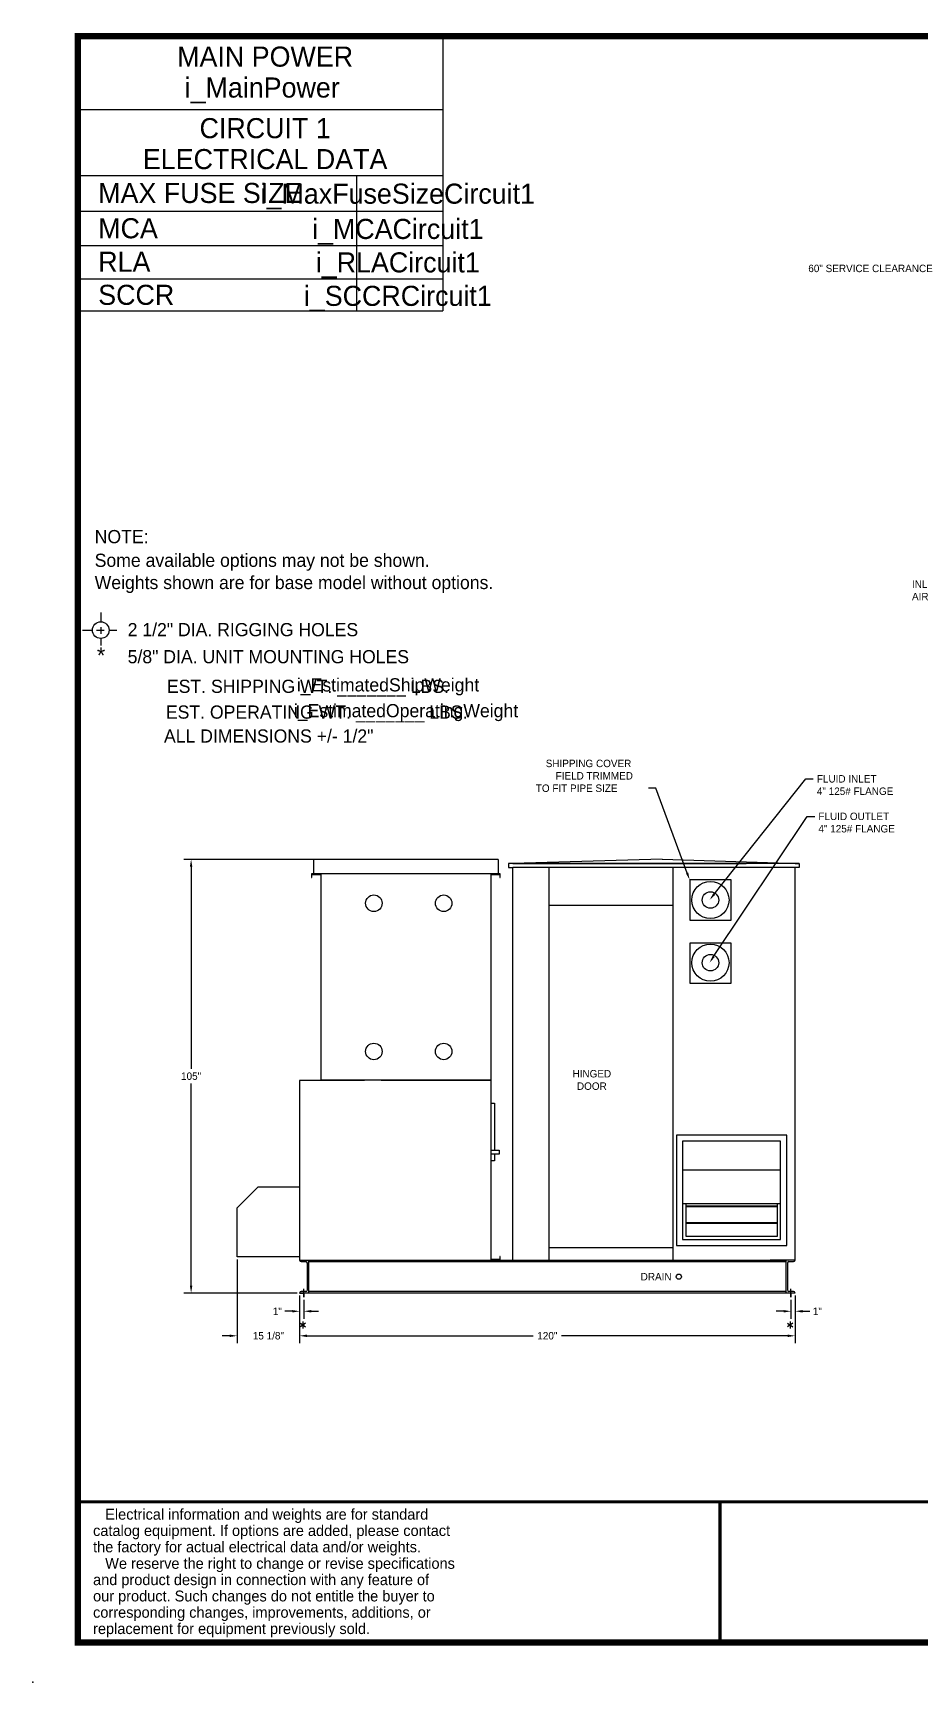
# Model space of a CAD drawing. Header units: inches. Extents: x -268 to 373, y -127 to 277.
# Drawn here: x -267.5 to -52.9, y -127.2 to 272 of the extents above; entities that cross this region are included whole.
import ezdxf
from ezdxf.enums import TextEntityAlignment as Align

# ---------------------------------------------------------------- set-up
doc = ezdxf.new("R2010")
doc.units = ezdxf.units.IN
doc.header["$MEASUREMENT"] = 0
doc.layers.get('0').update_dxf_attribs({"color": 10})
doc.layers.get('Defpoints').update_dxf_attribs({"color": 10})
doc.layers.add('C1E', color=1, linetype='Continuous')
doc.styles.add('ROMANS', font='romans.shx', dxfattribs={"height": 0.125})
doc.dimstyles.get("Standard").update_dxf_attribs({"dimscale": 10, "dimtxt": 0.18, "dimasz": 0.18, "dimexe": 0.18, "dimexo": 0.0625, "dimgap": 0.09, "dimtad": 0, "dimtih": 1, "dimtoh": 1, "dimdec": 4, "dimzin": 0, "dimdsep": 46, "dimlunit": 5, "dimtxsty": 'Standard', "dimcen": -0.2, "dimadec": 0, "dimazin": 0, "dimtfac": 1, "dimtdec": 4, "dimtofl": 0, "dimtmove": 0, "dimatfit": 3, "dimfxl": 1, "dimfrac": 2, "dimtolj": 1, "dimtzin": 0, "dimarcsym": 0})

# ---------------------------------------------------------------- blocks, each defined once
blk = doc.blocks.new('*D17')
at = {"color": 0, "lineweight": -2, "ltscale": 5}
for p, q in [((-177.85, 71.92), (-231.04, 71.92)), ((-229.24, 70.12), (-229.24, 21.23)), ((-229.24, -31.26), (-229.24, 17.63)), ((-203.58, -33.06), (-231.04, -33.06))]:
    blk.add_line(p, q, dxfattribs=at)
at = {"color": 0, "ltscale": 5}
for points in [[(-229.54, 70.12), (-228.94, 70.12), (-229.24, 71.92)], [(-229.54, -31.26), (-228.94, -31.26), (-229.24, -33.06)]]:
    blk.add_solid(points, dxfattribs=at)
at = {"layer": 'Defpoints', "color": 0, "ltscale": 5}
for p in [(-229.24, 71.92), (-177.22, 71.92), (-202.96, -33.06)]:
    blk.add_point(p, dxfattribs=at)
at = {"color": 0, "ltscale": 5, "insert": (-229.24, 19.43), "char_height": 1.8, "attachment_point": 5}
blk.add_mtext('\\A1;105"', dxfattribs=at)

msp = doc.modelspace()

# ---------------------------------------------------------------- linework, layer by layer
at = {"lineweight": 30}
for p, q in [((-251.12875, 131.69479), (-251.12875, 129.57676)), ((-251.12875, 128.08939), (-251.12875, 126.48761)), ((-255.51695, 127.40292), (-253.36895, 127.40292)), ((-252.12969, 127.40292), (-250.31846, 127.40292)), ((-251.12875, 125.34348), (-251.12875, 123.67316)), ((-249.0792, 127.40292), (-247.24406, 127.40292)), ((-101.15055, -117.62395), (-101.15055, -83.60395))]:
    msp.add_line(p, q, dxfattribs=at)
at = {"color": 1, "linetype": 'Continuous'}
for p, q in [((-154.84871, 71.91958), (-199.59871, 71.91958)), ((-199.59871, 71.91958), (-199.59871, 68.41958)), ((-154.84871, 71.91958), (-154.84871, 68.41958)), ((-200.09871, 68.41958), (-200.09871, 67.53958)), ((-197.84871, 68.41958), (-200.09871, 68.41958)), ((-199.97371, 68.29458), (-197.84871, 68.29458)), ((-199.97371, 67.53958), (-199.97371, 68.29458)), ((-197.84871, 68.41958), (-197.84871, 68.40358)), ((-156.59871, 68.41958), (-197.84871, 68.41958)), ((-197.84871, 68.40358), (-197.84871, 18.43558)), ((-156.59871, 68.40358), (-197.84871, 68.40358)), ((-154.34871, 68.41958), (-156.59871, 68.41958)), ((-156.59871, 68.41958), (-156.59871, 68.40358)), ((-156.59871, 18.43558), (-156.59871, 68.40358)), ((-156.59871, 68.29458), (-154.47371, 68.29458)), ((-154.47371, 68.29458), (-154.47371, 67.53958)), ((-154.34871, 67.53958), (-154.34871, 68.41958)), ((-200.09871, 67.53958), (-199.97371, 67.53958)), ((-154.47371, 67.53958), (-154.34871, 67.53958)), ((-187.23962, 18.41958), (-202.97371, 18.41958)), ((-202.97371, 18.41958), (-202.97371, -5.16442)), ((-183.23962, 18.43558), (-197.84871, 18.43558)), ((-197.83271, 18.43558), (-197.83271, 18.41958)), ((-156.59871, 18.43558), (-183.23962, 18.43558)), ((-156.59871, 18.41958), (-183.23962, 18.41958)), ((-156.61471, 18.41958), (-156.61471, 18.43558)), ((-156.59871, -24.95542), (-156.59871, 18.41958)), ((-156.59871, 12.91958), (-155.72371, 12.91958)), ((-155.72371, 12.91958), (-155.72371, 1.54458)), ((-84.95771, 5.18558), (-111.70771, 5.18558)), ((-111.70771, 5.18558), (-111.70771, -21.56442)), ((-84.95771, -21.56442), (-84.95771, 5.18558)), ((-156.59871, 1.54458), (-154.59871, 1.54458)), ((-154.59871, 0.54458), (-156.59871, 0.54458)), ((-155.72371, 0.54458), (-155.72371, -1.08042)), ((-154.59871, 1.54458), (-154.59871, 0.54458)), ((-86.45771, 3.68558), (-110.20771, 3.68558)), ((-110.20771, 3.68558), (-110.20771, -20.06442)), ((-86.45771, -20.06442), (-86.45771, 3.68558)), ((-155.72371, -1.08042), (-156.59871, -1.08042)), ((-218.09871, -12.42142), (-213.00771, -7.33042)), ((-213.00771, -7.33042), (-202.97371, -7.33042)), ((-202.97371, -5.16442), (-202.97371, -7.33042)), ((-202.95771, -5.16442), (-202.97371, -5.16442)), ((-202.97371, -7.33042), (-202.97371, -24.33042)), ((-202.95771, -5.16442), (-202.95771, -25.06442)), ((-109.42646, -11.42814), (-109.42646, -19.28317)), ((-87.23896, -19.28317), (-87.23896, -11.42814)), ((-218.09871, -24.33042), (-218.09871, -12.42142)), ((-87.23896, -12.04063), (-109.42646, -12.04063)), ((-109.42646, -12.10313), (-87.23896, -12.10313)), ((-87.23896, -16.10313), (-109.42646, -16.10313)), ((-109.42646, -16.16563), (-87.23896, -16.16563)), ((-109.42646, -19.28317), (-87.23896, -19.28317)), ((-111.70771, -21.56442), (-84.95771, -21.56442)), ((-110.20771, -20.06442), (-86.45771, -20.06442)), ((-202.97371, -24.33042), (-218.09871, -24.33042)), ((-202.97371, -24.33042), (-202.97371, -25.06442)), ((-202.95771, -25.06442), (-202.97371, -25.06442)), ((-202.97371, -25.06442), (-202.97371, -25.08042)), ((-202.97371, -25.08042), (-154.34871, -25.08042)), ((-154.47371, -24.95542), (-156.59871, -24.95542)), ((-154.34871, -24.20042), (-154.47371, -24.20042)), ((-154.47371, -24.20042), (-154.47371, -24.95542)), ((-154.34871, -25.08042), (-154.34871, -24.20042))]:
    msp.add_line(p, q, dxfattribs=at)
at = {"color": 1, "ltscale": 5}
for p, q in [((-115.14521, 71.93558), (-151.33271, 70.93558)), ((-115.14521, 71.93558), (-81.95771, 70.93558)), ((-151.33271, 70.93558), (-152.33271, 70.93558)), ((-152.33271, 70.93558), (-152.33271, 69.93558)), ((-152.33271, 69.93558), (-151.33271, 69.93558)), ((-151.33271, 70.93558), (-94.80337, 70.93558)), ((-81.95771, 70.93558), (-151.33271, 70.93558)), ((-151.33271, -25.06442), (-151.33271, 69.93558)), ((-151.33271, -25.06442), (-151.33271, 69.93558)), ((-81.95771, 69.93558), (-151.33271, 69.93558)), ((-142.50007, -25.06442), (-142.50007, 69.93558)), ((-112.50007, -25.06442), (-112.50007, 69.93558)), ((-82.95771, 70.93558), (-81.95771, 70.93558)), ((-82.95771, -25.06442), (-82.95771, 69.93558)), ((-81.95771, 70.93558), (-81.95771, 69.93558)), ((-98.4693, 66.92746), (-108.48557, 66.92746)), ((-108.48557, 66.92746), (-108.48557, 57.20832)), ((-98.4693, 57.20832), (-98.4693, 66.92746)), ((-142.50007, 60.81058), (-112.50007, 60.81058)), ((-108.48557, 57.20832), (-98.4693, 57.20832)), ((-98.4693, 51.66503), (-108.48557, 51.66503)), ((-108.48557, 51.66503), (-108.48557, 41.94589)), ((-98.4693, 41.94589), (-98.4693, 51.66503)), ((-108.48557, 41.94589), (-98.4693, 41.94589)), ((-142.50007, -22.06442), (-112.50007, -22.06442)), ((-218.08271, -24.93942), (-218.08271, -45.20749)), ((-202.95771, -25.06442), (-202.95771, -25.06442)), ((-202.95771, -25.06442), (-85.20771, -25.06442)), ((-202.58271, -25.43942), (-201.45771, -25.43942)), ((-201.08271, -32.31442), (-201.08271, -25.81442)), ((-200.70771, -33.06442), (-200.70771, -25.06442)), ((-200.70771, -25.43942), (-85.20771, -25.43942)), ((-154.33271, -25.06442), (-151.33271, -25.06442)), ((-151.33271, -25.06442), (-145.33271, -25.06442)), ((-82.95771, -25.06442), (-88.95771, -25.06442)), ((-85.20771, -25.06442), (-85.20771, -33.06442)), ((-84.83271, -25.81442), (-84.83271, -32.31442)), ((-84.45771, -25.43942), (-83.33271, -25.43942)), ((-82.95771, -25.06442), (-82.95771, -25.06442)), ((-82.95771, -33.06442), (-202.95771, -33.06442)), ((-202.95771, -33.06442), (-202.95771, -33.06442)), ((-202.95771, -33.06442), (-201.95771, -33.06442)), ((-202.95771, -33.68942), (-202.95771, -39.26802)), ((-202.95771, -34.31442), (-202.95771, -45.20749)), ((-202.95771, -34.31442), (-202.95771, -45.20749)), ((-201.45771, -32.68942), (-202.58271, -32.68942)), ((-201.95771, -34.06442), (-201.95771, -32.06442)), ((-201.95771, -33.06442), (-201.95771, -34.06442)), ((-201.95771, -34.68942), (-201.95771, -39.26802)), ((-85.20771, -32.68942), (-200.70771, -32.68942)), ((-83.33271, -32.68942), (-84.45771, -32.68942)), ((-83.95771, -34.06442), (-83.95771, -32.06442)), ((-82.95771, -33.06442), (-83.95771, -33.06442)), ((-83.95771, -33.06442), (-83.95771, -34.06442)), ((-83.95771, -34.68942), (-83.95771, -39.26802)), ((-82.95771, -33.06442), (-82.95771, -33.06442)), ((-82.95771, -33.68942), (-82.95771, -39.26802)), ((-82.95771, -34.31442), (-82.95771, -45.20749)), ((-204.75771, -37.46802), (-206.55771, -37.46802)), ((-200.15771, -37.46802), (-198.35771, -37.46802)), ((-85.75771, -37.46802), (-87.55771, -37.46802)), ((-81.15771, -37.46802), (-79.35771, -37.46802)), ((-219.88271, -43.40749), (-221.68271, -43.40749)), ((-201.15771, -43.40749), (-146.40771, -43.40749)), ((-201.15771, -43.40749), (-199.35771, -43.40749)), ((-84.75771, -43.40749), (-139.50771, -43.40749))]:
    msp.add_line(p, q, dxfattribs=at)
at = {"ltscale": 5}
for p, q in [((-86.45771, -3.31795), (-110.20771, -3.31795)), ((-86.45771, -11.42814), (-110.20771, -11.42814))]:
    msp.add_line(p, q, dxfattribs=at)
at = {"const_width": 1.5552}
msp.add_lwpolyline([(-256.67055, -117.62395), (365.40945, -117.62395), (365.40945, 271.17605), (-256.67055, 271.17605), (-256.67055, -117.62395)], dxfattribs=at)
at = {"color": 1, "ltscale": 5}
for points in [[(-109.10643, 68.617), (-116.64959, 89.14378), (-118.44959, 89.14378)], [(-102.56172, 63.48617), (-80.38012, 91.41622), (-78.58012, 91.41622)], [(-102.68108, 48.39824), (-80.00422, 82.33343), (-78.20422, 82.33343)]]:
    msp.add_lwpolyline(points, dxfattribs=at)
at = {"lineweight": 30, "const_width": 0.7776}
for points in [[(-100.23118, -83.60395), (-256.67055, -83.60395)], [(365.40945, -83.60395), (-101.15055, -83.60395), (-101.15055, -117.62395)]]:
    msp.add_lwpolyline(points, dxfattribs=at)
at = {"lineweight": 30}
msp.add_circle((-251.12875, 127.40292), 2.01408, dxfattribs=at)
at = {"color": 1, "ltscale": 5}
for centre, radius in [((-103.46037, 62.07662), 4.5), ((-103.46037, 62.07662), 2), ((-103.46037, 46.90164), 4.5), ((-103.46037, 46.90164), 2), ((-111.11139, -29.10246), 0.625)]:
    msp.add_circle(centre, radius, dxfattribs=at)
at = {"color": 1, "linetype": 'Continuous'}
for centre in [(-184.97562, 61.29458), (-168.06236, 61.29458), (-184.97562, 25.41958), (-168.06236, 25.41958)]:
    msp.add_circle(centre, 2, dxfattribs=at)
at = {"color": 1, "ltscale": 5}
for centre, start, end in [((-202.58271, -25.06442), 180, 270), ((-201.45771, -25.81442), 0, 90), ((-84.45771, -25.81442), 90, 180), ((-83.33271, -25.06442), 270, 0), ((-202.58271, -33.06442), 90, 180), ((-201.45771, -32.31442), 270, 0), ((-84.45771, -32.31442), 180, 270), ((-83.33271, -33.06442), 0, 90)]:
    msp.add_arc(centre, 0.375, start, end, dxfattribs=at)
msp.add_point((-267.54375, -127.21366))
for points in [[(-108.82484, 68.72047), (-108.48557, 66.92746), (-109.38802, 68.51352)], [(-102.3268, 63.2996), (-103.68117, 62.07662), (-102.79665, 63.67275)], [(-102.43165, 48.23156), (-103.68117, 46.90164), (-102.93051, 48.56493)], [(-204.75771, -37.16802), (-204.75771, -37.76802), (-202.95771, -37.46802)], [(-200.15771, -37.16802), (-200.15771, -37.76802), (-201.95771, -37.46802)], [(-85.75771, -37.16802), (-85.75771, -37.76802), (-83.95771, -37.46802)], [(-81.15771, -37.16802), (-81.15771, -37.76802), (-82.95771, -37.46802)], [(-219.88271, -43.10749), (-219.88271, -43.70749), (-218.08271, -43.40749)], [(-201.15771, -43.10749), (-201.15771, -43.70749), (-202.95771, -43.40749)], [(-201.15771, -43.10749), (-201.15771, -43.70749), (-202.95771, -43.40749)], [(-84.75771, -43.10749), (-84.75771, -43.70749), (-82.95771, -43.40749)]]:
    msp.add_solid(points, dxfattribs=at)
at = {"layer": 'C1E', "lineweight": 30}
for p, q in [((-168.26869, 271.17605), (-168.26869, 204.68203)), ((-168.26869, 253.37383), (-256.67055, 253.37383)), ((-168.26869, 237.34319), (-256.1854, 237.34319)), ((-189.2026, 237.34319), (-189.2026, 204.68203)), ((-256.21033, 228.85518), (-168.26869, 228.85518)), ((-256.40773, 220.54892), (-168.26869, 220.54892)), ((-256.81594, 212.46717), (-168.26869, 212.46717)), ((-256.80223, 204.68203), (-168.26869, 204.68203))]:
    msp.add_line(p, q, dxfattribs=at)

# ---------------------------------------------------------------- texts
at = {"color": 1}
for s, p in [('60" SERVICE CLEARANCE', (-79.75441, 214.06465)), ('SHIPPING COVER', (-143.34959, 94.24378)), ('FIELD TRIMMED', (-140.94959, 91.24378)), ('FLUID INLET', (-77.68012, 90.51622)), ('TO FIT PIPE SIZE', (-145.74959, 88.24378)), ('4" 125# FLANGE', (-77.68012, 87.51622)), ('4" 125# FLANGE', (-77.30422, 78.43343)), ('FLUID OUTLET', (-77.30422, 81.43343))]:
    msp.add_text(s, height=1.8, dxfattribs=at).set_placement(p)
at = {"lineweight": 30}
for s, height, p in [('NOTE:', 3.19127, (-252.59541, 148.45148)), ('Some available options may not be shown.', 3.1912704, (-252.59541, 142.72361)), ('Weights shown are for base model without options.', 3.1912704, (-252.59541, 137.34288)), ('2 1/2" DIA. RIGGING HOLES', 3.1912704, (-244.60614, 125.93247)), ('5/8" DIA. UNIT MOUNTING HOLES', 3.1912704, (-244.60614, 119.38671)), ('   Electrical information and weights are for standard', 2.63169, (-252.9809, -87.92218)), ('catalog equipment. If options are added, please contact', 2.63169, (-252.9809, -91.86972)), ('the factory for actual electrical data and/or weights.', 2.63169, (-252.9809, -95.81725)), ('   We reserve the right to change or revise specifications', 2.63169, (-252.9809, -99.81457)), ('and product design in connection with any feature of', 2.63169, (-252.9809, -103.7621)), ('our product. Such changes do not entitle the buyer to', 2.63169, (-252.9809, -107.70964)), ('corresponding changes, improvements, additions, or ', 2.63169, (-252.9809, -111.65717)), ('replacement for equipment previously sold.', 2.63169, (-252.9809, -115.60471))]:
    msp.add_text(s, height=height, dxfattribs=at).set_placement(p)
for s, height, p in [('*', 3.92745, (-251.04587, 119.33144)), ('i_EstimatedShipWeight', 3.1949329, (-181.55038, 112.56396)), ('EST. SHIPPING WT. _______ LBS.', 3.1912704, (-200.94708, 112.21535)), ('EST. OPERATING WT. _______ LBS.', 3.1912704, (-198.82804, 105.97302)), ('i_EstimatedOperatingWeight', 3.1912704, (-177.18373, 106.32163)), ('ALL DIMENSIONS +/- 1/2"', 3.1912704, (-210.44824, 100.18141))]:
    msp.add_text(s, height=height, dxfattribs=at).set_placement(p, align=Align.CENTER)
at = {"color": 1, "style": 'ROMANS'}
for p in [(-203.16789, -42.92629), (-85.16789, -42.92629)]:
    msp.add_text('*', height=2.99066, dxfattribs=at).set_placement(p)
at = {"color": 1, "ltscale": 5, "char_height": 1.8}
for s, insert, attachment_point in [('INLET\\PAIR', (-54.6424, 139.42558), 1), ('HINGED\\PDOOR', (-132.18163, 18.51783), 5), ('DRAIN', (-112.86644, -30.0035), 9), ('\\A1;1"', (-208.35771, -37.46802), 5), ('\\A1;1"', (-77.55771, -37.46802), 5), ('\\A1;15 1/8"', (-210.52021, -43.40749), 5), ('\\A1;120"', (-142.95771, -43.40749), 5)]:
    msp.add_mtext(s, dxfattribs=dict(at, insert=insert, attachment_point=attachment_point))
at = {"layer": 'C1E', "lineweight": 30}
for s, p in [('MAIN POWER', (-211.31109, 263.80934)), ('i_MainPower', (-212.0207, 256.31818)), ('CIRCUIT 1', (-211.31109, 246.48514)), ('ELECTRICAL DATA', (-211.31109, 238.99399)), ('i_MaxFuseSizeCircuit1', (-179.17854, 230.62987)), ('i_MCACircuit1', (-179.17854, 222.09405)), ('i_RLACircuit1', (-179.17854, 213.99405)), ('i_SCCRCircuit1', (-179.17854, 205.89405))]:
    msp.add_text(s, height=4.86, dxfattribs=at).set_placement(p, align=Align.CENTER)
for s, p in [('MAX FUSE SIZE', (-251.73749, 230.79376)), ('MCA', (-251.73749, 222.25794)), ('RLA', (-251.73749, 214.15794)), ('SCCR', (-251.73749, 206.14229))]:
    msp.add_text(s, height=4.86, dxfattribs=at).set_placement(p)

# ---------------------------------------------------------------- dimensions: what is measured, and where the dimension line sits
at = {"ltscale": 5}
dim = msp.add_linear_dim(base=(-229.23838, 71.91958), p1=(-202.95771, -33.06442), p2=(-177.22371, 71.91958), angle=90, dimstyle='Standard', override={"dimpost": '"'}, dxfattribs=at)
dim.commit()
dim.dimension.update_dxf_attribs({"geometry": '*D17', "text_midpoint": (-229.23838, 19.42758), "dimtype": 160})

doc.saveas('drawing.dxf')
